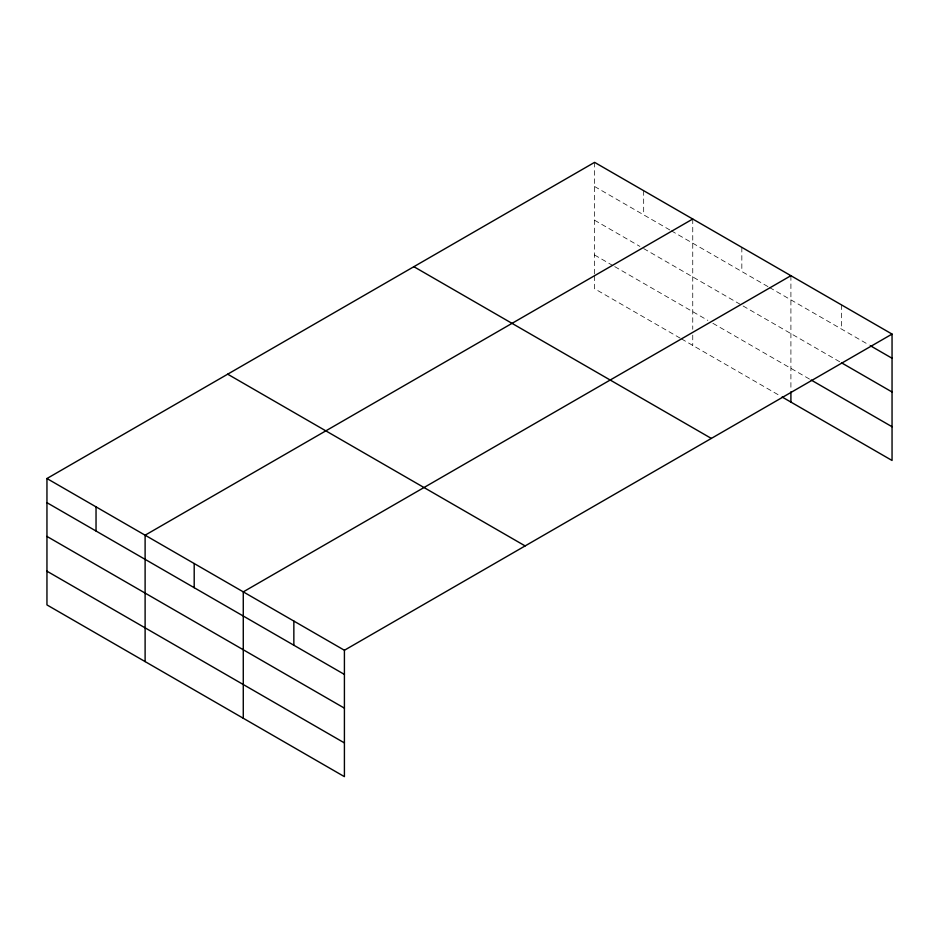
<?xml version="1.0" encoding="UTF-8"?>
<svg xmlns="http://www.w3.org/2000/svg" width="939" height="939" viewBox="0 0 939 939"><rect width="100%" height="100%" fill="white"/><g stroke="black" fill="none" stroke-linecap="round" stroke-linejoin="round"><path stroke-width="0.7" stroke-dasharray="4.7 3.52" d="M594.587 186.509L670.094 230.102M671.35 230.83L768.255 286.782M769.522 287.51L869.291 345.106M594.587 220.242L639.893 246.405M643.673 248.589L740.578 304.529M743.089 305.985L841.485 362.794M594.587 255.009L613.46 265.901M614.728 266.629L707.853 320.399M712.889 323.298L809.876 379.297M680.165 338.146L594.587 288.743L594.587 275.538M681.421 338.873L780.849 396.27M841.485 304.893L841.485 329.049M790.908 275.69L790.908 390.354M741.833 247.356L741.833 271.524M692.747 219.022L692.747 329.284M692.747 335.141L692.747 345.411M643.673 190.687L643.673 214.843M594.587 162.353L594.587 274.071"/><path stroke-width="1.41" d="M46.95 478.526L344.413 650.258L344.413 776.647L46.95 604.916L46.95 478.526L594.587 162.353L892.05 334.084L892.05 460.474L782.105 396.997M692.747 219.022L145.111 535.195L145.111 661.584M790.908 275.69L243.271 591.875L243.271 718.265M344.413 650.258L892.05 334.084M870.559 345.845L892.05 358.252M841.485 362.794L892.05 391.986M811.143 380.025L892.05 426.74M413.864 266.688L711.328 438.419M227.672 374.18L525.136 545.923M46.95 502.682L344.413 674.425M46.95 536.415L344.413 708.159M46.95 571.182L344.413 742.913M790.908 391.821L790.908 402.092M293.848 621.066L293.848 645.234M194.197 563.529L194.197 587.697M96.036 506.86L96.036 531.028"/></g></svg>
